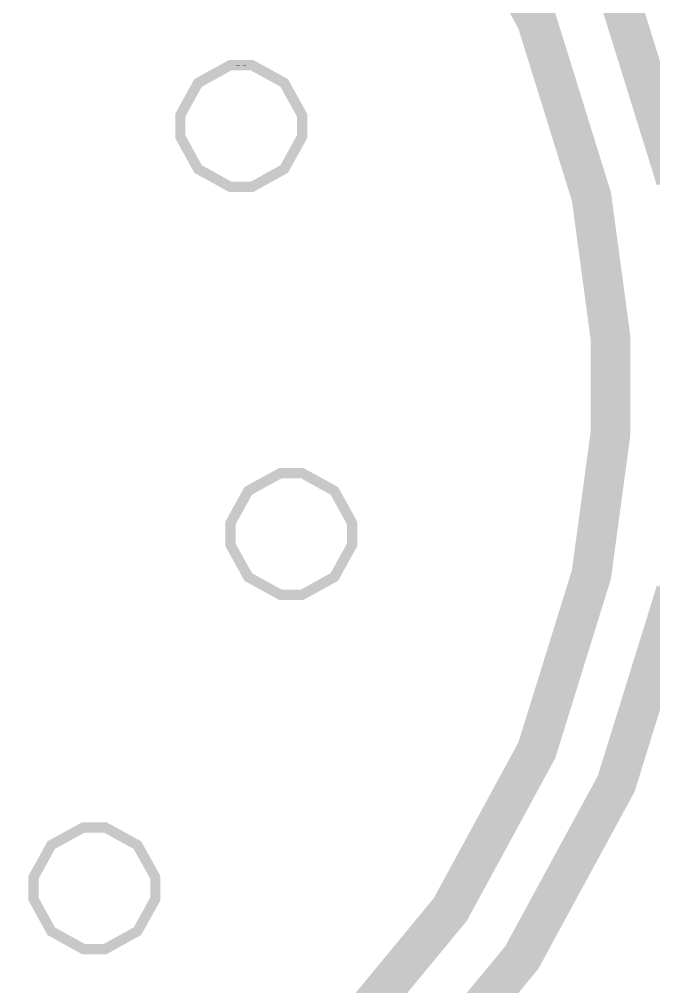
# Model space of a CAD drawing. Extents: x 0.7 to 27.4, y 1.6 to 10.2.
# Drawn here: x 6.709 to 7.039, y 5.313 to 5.816 of the extents above; entities that cross this region are included whole.
import ezdxf

# ---------------------------------------------------------------- set-up
doc = ezdxf.new("R2010")
doc.units = 0
doc.header["$MEASUREMENT"] = 0
doc.layers.add('Layer1', color=50, linetype='Continuous')

msp = doc.modelspace()

# ---------------------------------------------------------------- linework, layer by layer
at = {"color": 0, "const_width": 0.02067}
for points in [[(6.25706, 5.22174), (6.33979, 5.17681), (6.43121, 5.14844), (6.50483, 5.13851), (6.5294, 5.13851), (6.55393, 5.13851), (6.62756, 5.14844), (6.71897, 5.17681), (6.80171, 5.22174), (6.87381, 5.28119), (6.93326, 5.35331), (6.97819, 5.43604), (7.00657, 5.52746), (7.0165, 5.60107), (7.0165, 5.6256), (7.0165, 5.65018), (7.00657, 5.72379), (6.97819, 5.81521), (6.93326, 5.89794)], [(6.25706, 5.22174), (6.33979, 5.17681), (6.43121, 5.14844), (6.50483, 5.13851), (6.5294, 5.13851), (6.55393, 5.13851), (6.62756, 5.14844), (6.71897, 5.17681), (6.80171, 5.22174), (6.87381, 5.28119), (6.93326, 5.35331), (6.97819, 5.43604), (7.00657, 5.52746), (7.0165, 5.60107), (7.0165, 5.6256), (7.0165, 5.65018), (7.00657, 5.72379), (6.97819, 5.81521), (6.93326, 5.89794)], [(6.25706, 5.22174), (6.33979, 5.17681), (6.43121, 5.14844), (6.50483, 5.13851), (6.5294, 5.13851), (6.55393, 5.13851), (6.62756, 5.14844), (6.71897, 5.17681), (6.80171, 5.22174), (6.87381, 5.28119), (6.93326, 5.35331), (6.97819, 5.43604), (7.00657, 5.52746), (7.0165, 5.60107), (7.0165, 5.6256), (7.0165, 5.65018), (7.00657, 5.72379), (6.97819, 5.81521), (6.93326, 5.89794)], [(6.25706, 5.22174), (6.33979, 5.17681), (6.43121, 5.14844), (6.50483, 5.13851), (6.5294, 5.13851), (6.55393, 5.13851), (6.62756, 5.14844), (6.71897, 5.17681), (6.80171, 5.22174), (6.87381, 5.28119), (6.93326, 5.35331), (6.97819, 5.43604), (7.00657, 5.52746), (7.0165, 5.60107), (7.0165, 5.6256), (7.0165, 5.65018), (7.00657, 5.72379), (6.97819, 5.81521), (6.93326, 5.89794)], [(6.25706, 5.22174), (6.33979, 5.17681), (6.43121, 5.14844), (6.50483, 5.13851), (6.5294, 5.13851), (6.55393, 5.13851), (6.62756, 5.14844), (6.71897, 5.17681), (6.80171, 5.22174), (6.87381, 5.28119), (6.93326, 5.35331), (6.97819, 5.43604), (7.00657, 5.52746), (7.0165, 5.60107), (7.0165, 5.6256), (7.0165, 5.65018), (7.00657, 5.72379), (6.97819, 5.81521), (6.93326, 5.89794)], [(6.25706, 5.22174), (6.33979, 5.17681), (6.43121, 5.14844), (6.50483, 5.13851), (6.5294, 5.13851), (6.55393, 5.13851), (6.62756, 5.14844), (6.71897, 5.17681), (6.80171, 5.22174), (6.87381, 5.28119), (6.93326, 5.35325), (6.97819, 5.43599), (7.00657, 5.5274), (7.0165, 5.60101), (7.0165, 5.62554), (7.0165, 5.65012), (7.00657, 5.72374), (6.97819, 5.81515), (6.93326, 5.89789)], [(6.25706, 5.22174), (6.33979, 5.17681), (6.43121, 5.14844), (6.50483, 5.13851), (6.5294, 5.13851), (6.55393, 5.13851), (6.62756, 5.14844), (6.71897, 5.17681), (6.80171, 5.22174), (6.87381, 5.28119), (6.93326, 5.35325), (6.97819, 5.43599), (7.00657, 5.5274), (7.0165, 5.60101), (7.0165, 5.62554), (7.0165, 5.65012), (7.00657, 5.72374), (6.97819, 5.81515), (6.93326, 5.89789)], [(6.25706, 5.22174), (6.33979, 5.17681), (6.43121, 5.14844), (6.50483, 5.13851), (6.5294, 5.13851), (6.55393, 5.13851), (6.62756, 5.14844), (6.71897, 5.17681), (6.80171, 5.22174), (6.87381, 5.28119), (6.93326, 5.35325), (6.97819, 5.43599), (7.00657, 5.5274), (7.0165, 5.60101), (7.0165, 5.62554), (7.0165, 5.65012), (7.00657, 5.72374), (6.97819, 5.81515), (6.93326, 5.89789)], [(6.25706, 5.22174), (6.33979, 5.17681), (6.43121, 5.14844), (6.50483, 5.13851), (6.5294, 5.13851), (6.55393, 5.13851), (6.62756, 5.14844), (6.71897, 5.17681), (6.80171, 5.22174), (6.87381, 5.28119), (6.93326, 5.35325), (6.97819, 5.43599), (7.00657, 5.5274), (7.0165, 5.60101), (7.0165, 5.62554), (7.0165, 5.65012), (7.00657, 5.72374), (6.97819, 5.81515), (6.93326, 5.89789)], [(6.25706, 5.22174), (6.33979, 5.17681), (6.43121, 5.14844), (6.50483, 5.13851), (6.5294, 5.13851), (6.55393, 5.13851), (6.62756, 5.14844), (6.71897, 5.17681), (6.80171, 5.22174), (6.87381, 5.28119), (6.93326, 5.35325), (6.97819, 5.43599), (7.00657, 5.5274), (7.0165, 5.60101), (7.0165, 5.62554), (7.0165, 5.65012), (7.00657, 5.72374), (6.97819, 5.81515), (6.93326, 5.89789)], [(6.25706, 5.22174), (6.33979, 5.17681), (6.43121, 5.14844), (6.50483, 5.13851), (6.5294, 5.13851), (6.55393, 5.13851), (6.62756, 5.14844), (6.71897, 5.17681), (6.80171, 5.22174), (6.87381, 5.28119), (6.93326, 5.35325), (6.97819, 5.43599), (7.00657, 5.5274), (7.0165, 5.60101), (7.0165, 5.62554), (7.0165, 5.65012), (7.00657, 5.72374), (6.97819, 5.81515), (6.93326, 5.89789)], [(6.25706, 5.22168), (6.33979, 5.17676), (6.43121, 5.14839), (6.50483, 5.13846), (6.5294, 5.13846), (6.55393, 5.13846), (6.62756, 5.14839), (6.71897, 5.17676), (6.80171, 5.22168), (6.87381, 5.28114), (6.93326, 5.35325), (6.97819, 5.43599), (7.00657, 5.5274), (7.0165, 5.60101), (7.0165, 5.62554), (7.0165, 5.65012), (7.00657, 5.72374), (6.97819, 5.81515), (6.93326, 5.89789)], [(6.25706, 5.22168), (6.33979, 5.17676), (6.43121, 5.14839), (6.50483, 5.13846), (6.5294, 5.13846), (6.55393, 5.13846), (6.62756, 5.14839), (6.71897, 5.17676), (6.80171, 5.22168), (6.87381, 5.28114), (6.93326, 5.35325), (6.97819, 5.43599), (7.00657, 5.5274), (7.0165, 5.60101), (7.0165, 5.62554), (7.0165, 5.65012), (7.00657, 5.72374), (6.97819, 5.81515), (6.93326, 5.89789)], [(6.25706, 5.22168), (6.33979, 5.17676), (6.43121, 5.14839), (6.50483, 5.13846), (6.5294, 5.13846), (6.55393, 5.13846), (6.62756, 5.14839), (6.71897, 5.17676), (6.80171, 5.22168), (6.87381, 5.28114), (6.93326, 5.35325), (6.97819, 5.43599), (7.00657, 5.5274), (7.0165, 5.60101), (7.0165, 5.62554), (7.0165, 5.65012), (7.00657, 5.72374), (6.97819, 5.81515), (6.93326, 5.89789)], [(6.25706, 5.22168), (6.33979, 5.17676), (6.43121, 5.14839), (6.50483, 5.13846), (6.5294, 5.13846), (6.55393, 5.13846), (6.62756, 5.14839), (6.71897, 5.17676), (6.80171, 5.22168), (6.87381, 5.28114), (6.93326, 5.35325), (6.97819, 5.43599), (7.00657, 5.5274), (7.0165, 5.60101), (7.0165, 5.62554), (7.0165, 5.65012), (7.00657, 5.72374), (6.97819, 5.81515), (6.93326, 5.89789)], [(6.25706, 5.22168), (6.33979, 5.17676), (6.43121, 5.14839), (6.50483, 5.13846), (6.5294, 5.13846), (6.55393, 5.13846), (6.62756, 5.14839), (6.71897, 5.17676), (6.80171, 5.22168), (6.87381, 5.28114), (6.93326, 5.35325), (6.97819, 5.43599), (7.00657, 5.5274), (7.0165, 5.60101), (7.0165, 5.62554), (7.0165, 5.65012), (7.00657, 5.72374), (6.97819, 5.81515), (6.93326, 5.89789)], [(6.25706, 5.22168), (6.33979, 5.17676), (6.43121, 5.14839), (6.50483, 5.13846), (6.5294, 5.13846), (6.55393, 5.13846), (6.62756, 5.14839), (6.71897, 5.17676), (6.80171, 5.22168), (6.87381, 5.28114), (6.93326, 5.35325), (6.97819, 5.43599), (7.00657, 5.5274), (7.0165, 5.60101), (7.0165, 5.62554), (7.0165, 5.65012), (7.00657, 5.72374), (6.97819, 5.81515), (6.93326, 5.89789)], [(6.25706, 5.22168), (6.33979, 5.17676), (6.43121, 5.14839), (6.50483, 5.13846), (6.5294, 5.13846), (6.55393, 5.13846), (6.62756, 5.14839), (6.71897, 5.17676), (6.80171, 5.22168), (6.87381, 5.28114), (6.93326, 5.35325), (6.97819, 5.43599), (7.00657, 5.5274), (7.0165, 5.60101), (7.0165, 5.62554), (7.0165, 5.65012), (7.00657, 5.72374), (6.97819, 5.81515), (6.93326, 5.89789)], [(6.25706, 5.22168), (6.33979, 5.17676), (6.43121, 5.14839), (6.50483, 5.13846), (6.5294, 5.13846), (6.55393, 5.13846), (6.62756, 5.14839), (6.71897, 5.17676), (6.80171, 5.22168), (6.87381, 5.28114), (6.93326, 5.35325), (6.97819, 5.43599), (7.00657, 5.5274), (7.0165, 5.60101), (7.0165, 5.62554), (7.0165, 5.65012), (7.00657, 5.72374), (6.97819, 5.81515), (6.93326, 5.89789)], [(6.25706, 5.22168), (6.33979, 5.17676), (6.43121, 5.14839), (6.50483, 5.13846), (6.5294, 5.13846), (6.55393, 5.13846), (6.62756, 5.14839), (6.71897, 5.17676), (6.80171, 5.22168), (6.87381, 5.28114), (6.93326, 5.35325), (6.97819, 5.43599), (7.00657, 5.5274), (7.0165, 5.60101), (7.0165, 5.62554), (7.0165, 5.65012), (7.00657, 5.72374), (6.97819, 5.81515), (6.93326, 5.89789)], [(6.25706, 5.22168), (6.33979, 5.17676), (6.43121, 5.14839), (6.50483, 5.13846), (6.5294, 5.13846), (6.55393, 5.13846), (6.62756, 5.14839), (6.71897, 5.17676), (6.80171, 5.22168), (6.87381, 5.28114), (6.93326, 5.35319), (6.97819, 5.43593), (7.00657, 5.52735), (7.0165, 5.60097), (7.0165, 5.62549), (7.0165, 5.65007), (7.00657, 5.72368), (6.97819, 5.81511), (6.93326, 5.89785)], [(6.03933, 5.83263), (6.00836, 5.73281), (5.99756, 5.6524), (5.99756, 5.6256), (5.99756, 5.59885), (6.00836, 5.51844), (6.03933, 5.41862), (6.08838, 5.32824), (6.15332, 5.24951), (6.23204, 5.18457), (6.32238, 5.13553), (6.42219, 5.10454), (6.50261, 5.09369), (6.5294, 5.09369), (6.55615, 5.09369), (6.63656, 5.10454), (6.73639, 5.13553), (6.82671, 5.18457), (6.90543, 5.24951), (6.97038, 5.32824), (7.01942, 5.41862), (7.0504, 5.51844)], [(6.03933, 5.83263), (6.00836, 5.73281), (5.99756, 5.6524), (5.99756, 5.6256), (5.99756, 5.59885), (6.00836, 5.51844), (6.03933, 5.41862), (6.08838, 5.32829), (6.15332, 5.24957), (6.23204, 5.18463), (6.32238, 5.13558), (6.42219, 5.1046), (6.50261, 5.09375), (6.5294, 5.09375), (6.55615, 5.09375), (6.63656, 5.1046), (6.73639, 5.13558), (6.82671, 5.18463), (6.90543, 5.24957), (6.97038, 5.32829), (7.01942, 5.41862), (7.0504, 5.51844)], [(6.03933, 5.83263), (6.00836, 5.73281), (5.99756, 5.6524), (5.99756, 5.6256), (5.99756, 5.59885), (6.00836, 5.51844), (6.03933, 5.41862), (6.08838, 5.32829), (6.15332, 5.24957), (6.23204, 5.18463), (6.32238, 5.13558), (6.42219, 5.1046), (6.50261, 5.09375), (6.5294, 5.09375), (6.55615, 5.09375), (6.63656, 5.10454), (6.73639, 5.13553), (6.82671, 5.18457), (6.90543, 5.24951), (6.97038, 5.32824), (7.01942, 5.41862), (7.0504, 5.51844)], [(6.03933, 5.83263), (6.00836, 5.73281), (5.99756, 5.6524), (5.99756, 5.6256), (5.99756, 5.59885), (6.00836, 5.51844), (6.03933, 5.41862), (6.08838, 5.32824), (6.15332, 5.24951), (6.23204, 5.18457), (6.32238, 5.13553), (6.42219, 5.10454), (6.50261, 5.09369), (6.5294, 5.09369), (6.55615, 5.09369), (6.63656, 5.10454), (6.73639, 5.13553), (6.82671, 5.18457), (6.90543, 5.24951), (6.97038, 5.32824), (7.01942, 5.41862), (7.0504, 5.51844)], [(6.03933, 5.83263), (6.00836, 5.73281), (5.99756, 5.6524), (5.99756, 5.6256), (5.99756, 5.59885), (6.00836, 5.51844), (6.03933, 5.41862), (6.08838, 5.32824), (6.15332, 5.24951), (6.23204, 5.18457), (6.32238, 5.13553), (6.42219, 5.10454), (6.50261, 5.09369), (6.5294, 5.09369), (6.55615, 5.09369), (6.63656, 5.10454), (6.73639, 5.13553), (6.82671, 5.18457), (6.90543, 5.24951), (6.97038, 5.32824), (7.01942, 5.41857), (7.0504, 5.51844)], [(6.03933, 5.83263), (6.00836, 5.73281), (5.99756, 5.6524), (5.99756, 5.6256), (5.99756, 5.59885), (6.00836, 5.51844), (6.03933, 5.41857), (6.08838, 5.32824), (6.15332, 5.24951), (6.23204, 5.18457), (6.32238, 5.13553), (6.42219, 5.10454), (6.50261, 5.09369), (6.5294, 5.09369), (6.55615, 5.09369), (6.63656, 5.10454), (6.73639, 5.13553), (6.82671, 5.18457), (6.90543, 5.24951), (6.97038, 5.32824), (7.01942, 5.41857), (7.0504, 5.51844)], [(6.03933, 5.83263), (6.00836, 5.73281), (5.99756, 5.6524), (5.99756, 5.6256), (5.99756, 5.59885), (6.00836, 5.51844), (6.03933, 5.41857), (6.08838, 5.32824), (6.15332, 5.24951), (6.23204, 5.18457), (6.32238, 5.13553), (6.42219, 5.10454), (6.50261, 5.09369), (6.5294, 5.09369), (6.55615, 5.09369), (6.63656, 5.10454), (6.73639, 5.13553), (6.82671, 5.18457), (6.90543, 5.24951), (6.97038, 5.32824), (7.01942, 5.41857), (7.0504, 5.51844)], [(6.03933, 5.83263), (6.00836, 5.73281), (5.99756, 5.6524), (5.99756, 5.6256), (5.99756, 5.59885), (6.00836, 5.51844), (6.03933, 5.41857), (6.08838, 5.32824), (6.15332, 5.24951), (6.23204, 5.18457), (6.32238, 5.13553), (6.42219, 5.10454), (6.50261, 5.09369), (6.5294, 5.09369), (6.55615, 5.09369), (6.63656, 5.10454), (6.73639, 5.13553), (6.82671, 5.18457), (6.90543, 5.24951), (6.97038, 5.32824), (7.01942, 5.41857), (7.0504, 5.51844)], [(6.03933, 5.83263), (6.00836, 5.73281), (5.99756, 5.6524), (5.99756, 5.6256), (5.99756, 5.59885), (6.00836, 5.51844), (6.03933, 5.41857), (6.08838, 5.32824), (6.15332, 5.24951), (6.23204, 5.18457), (6.32238, 5.13553), (6.42219, 5.10454), (6.50261, 5.09369), (6.5294, 5.09369), (6.55615, 5.09369), (6.63656, 5.10454), (6.73639, 5.13553), (6.82671, 5.18457), (6.90543, 5.24951), (6.97038, 5.32824), (7.01942, 5.41857), (7.0504, 5.51839)], [(6.03933, 5.83263), (6.00836, 5.73275), (5.99756, 5.65235), (5.99756, 5.62554), (5.99756, 5.59879), (6.00836, 5.51839), (6.03933, 5.41857), (6.08838, 5.32824), (6.15332, 5.24951), (6.23204, 5.18457), (6.32238, 5.13553), (6.42219, 5.10454), (6.50261, 5.09369), (6.5294, 5.09369), (6.55615, 5.09369), (6.63656, 5.10454), (6.73639, 5.13553), (6.82671, 5.18457), (6.90543, 5.24951), (6.97038, 5.32824), (7.01942, 5.41857), (7.0504, 5.51839)], [(6.03933, 5.83263), (6.00836, 5.73275), (5.99756, 5.65235), (5.99756, 5.62554), (5.99756, 5.59879), (6.00836, 5.51839), (6.03933, 5.41857), (6.08838, 5.32824), (6.15332, 5.24951), (6.23204, 5.18457), (6.32238, 5.13553), (6.42219, 5.10454), (6.50261, 5.09369), (6.5294, 5.09369), (6.55615, 5.09369), (6.63656, 5.10454), (6.73639, 5.13553), (6.82671, 5.18457), (6.90543, 5.24951), (6.97038, 5.32824), (7.01942, 5.41857), (7.0504, 5.51839)], [(6.03933, 5.83263), (6.00836, 5.73275), (5.99756, 5.65235), (5.99756, 5.62554), (5.99756, 5.59879), (6.00836, 5.51839), (6.03933, 5.41857), (6.08838, 5.32824), (6.15332, 5.24951), (6.23204, 5.18457), (6.32238, 5.13553), (6.42219, 5.10454), (6.50261, 5.09369), (6.5294, 5.09369), (6.55615, 5.09369), (6.63656, 5.10454), (6.73639, 5.13553), (6.82671, 5.18457), (6.90543, 5.24951), (6.97038, 5.32824), (7.01942, 5.41857), (7.0504, 5.51839)], [(6.03933, 5.83257), (6.00836, 5.73275), (5.99756, 5.65235), (5.99756, 5.62554), (5.99756, 5.59879), (6.00836, 5.51839), (6.03933, 5.41857), (6.08838, 5.32824), (6.15332, 5.24951), (6.23204, 5.18457), (6.32238, 5.13553), (6.42219, 5.10454), (6.50261, 5.09369), (6.5294, 5.09369), (6.55615, 5.09369), (6.63656, 5.10454), (6.73639, 5.13553), (6.82671, 5.18457), (6.90543, 5.24951), (6.97038, 5.32824), (7.01942, 5.41857), (7.0504, 5.51839)], [(6.03933, 5.83257), (6.00836, 5.73275), (5.99756, 5.65235), (5.99756, 5.62554), (5.99756, 5.59879), (6.00836, 5.51839), (6.03933, 5.41857), (6.08838, 5.32824), (6.15332, 5.24951), (6.23204, 5.18457), (6.32238, 5.13553), (6.42219, 5.10454), (6.50261, 5.09369), (6.5294, 5.09369), (6.55615, 5.09369), (6.63656, 5.10454), (6.73639, 5.13553), (6.82671, 5.18457), (6.90543, 5.24951), (6.97038, 5.32824), (7.01942, 5.41857), (7.0504, 5.51839)], [(6.03933, 5.83257), (6.00836, 5.73275), (5.99756, 5.65235), (5.99756, 5.62554), (5.99756, 5.59879), (6.00836, 5.51839), (6.03933, 5.41857), (6.08838, 5.32824), (6.15332, 5.24951), (6.23204, 5.18457), (6.32238, 5.13553), (6.42219, 5.10454), (6.50261, 5.09369), (6.5294, 5.09369), (6.55615, 5.09369), (6.63656, 5.10454), (6.73639, 5.13553), (6.82671, 5.18457), (6.90543, 5.24951), (6.97038, 5.32824), (7.01942, 5.41857), (7.0504, 5.51839)], [(6.03933, 5.83257), (6.00836, 5.73275), (5.99756, 5.65235), (5.99756, 5.62554), (5.99756, 5.59879), (6.00836, 5.51839), (6.03933, 5.41857), (6.08838, 5.32824), (6.15332, 5.24951), (6.23204, 5.18457), (6.32238, 5.13553), (6.42219, 5.10454), (6.50261, 5.09369), (6.5294, 5.09369), (6.55615, 5.09369), (6.63656, 5.10454), (6.73639, 5.13553), (6.82671, 5.18457), (6.90543, 5.24951), (6.97038, 5.32824), (7.01942, 5.41857), (7.0504, 5.51839)], [(6.03933, 5.83257), (6.00836, 5.73275), (5.99756, 5.65235), (5.99756, 5.62554), (5.99756, 5.59879), (6.00836, 5.51839), (6.03933, 5.41857), (6.08838, 5.32824), (6.15332, 5.24951), (6.23204, 5.18457), (6.32238, 5.13553), (6.42219, 5.10454), (6.50261, 5.09369), (6.5294, 5.09369), (6.55615, 5.09369), (6.63656, 5.10454), (6.73639, 5.13553), (6.82671, 5.18457), (6.90543, 5.24951), (6.97038, 5.32824), (7.01942, 5.41857), (7.0504, 5.51839)], [(6.03933, 5.83257), (6.00836, 5.73275), (5.99756, 5.65235), (5.99756, 5.62554), (5.99756, 5.59879), (6.00836, 5.51839), (6.03933, 5.41857), (6.08838, 5.32824), (6.15332, 5.24951), (6.23204, 5.18457), (6.32238, 5.13553), (6.42219, 5.10454), (6.50261, 5.09369), (6.5294, 5.09369), (6.55615, 5.09369), (6.63656, 5.10454), (6.73639, 5.13553), (6.82671, 5.18457), (6.90543, 5.24951), (6.97038, 5.32824), (7.01942, 5.41857), (7.0504, 5.51839)], [(6.03933, 5.83257), (6.00836, 5.73275), (5.99756, 5.65235), (5.99756, 5.62554), (5.99756, 5.59879), (6.00836, 5.51839), (6.03933, 5.41857), (6.08838, 5.32824), (6.15332, 5.24951), (6.23204, 5.18457), (6.32238, 5.13553), (6.42219, 5.10454), (6.50261, 5.09369), (6.5294, 5.09369), (6.55615, 5.09369), (6.63656, 5.10454), (6.73639, 5.13553), (6.82671, 5.18457), (6.90543, 5.24951), (6.97038, 5.32824), (7.01942, 5.41857), (7.0504, 5.51839)], [(6.03933, 5.83257), (6.00836, 5.73275), (5.99756, 5.65235), (5.99756, 5.62554), (5.99756, 5.59879), (6.00836, 5.51839), (6.03933, 5.41857), (6.08838, 5.32818), (6.15332, 5.24946), (6.23204, 5.18451), (6.32238, 5.13547), (6.42219, 5.10449), (6.50261, 5.09364), (6.5294, 5.09364), (6.55615, 5.09364), (6.63656, 5.10449), (6.73639, 5.13547), (6.82671, 5.18451), (6.90543, 5.24946), (6.97038, 5.32818), (7.01942, 5.41857), (7.0504, 5.51839)], [(6.03933, 5.83257), (6.00836, 5.73275), (5.99756, 5.65235), (5.99756, 5.62554), (5.99756, 5.59879), (6.00836, 5.51839), (6.03933, 5.41851), (6.08838, 5.32818), (6.15332, 5.24946), (6.23204, 5.18451), (6.32238, 5.13547), (6.42219, 5.10449), (6.50261, 5.09364), (6.5294, 5.09364), (6.55615, 5.09364), (6.63656, 5.10449), (6.73639, 5.13547), (6.82671, 5.18451), (6.90543, 5.24946), (6.97038, 5.32818), (7.01942, 5.41851), (7.0504, 5.51839)], [(7.0504, 5.73281), (7.01942, 5.83263)], [(7.0504, 5.73281), (7.01942, 5.83263)], [(7.0504, 5.73281), (7.01942, 5.83263)], [(7.0504, 5.73281), (7.01942, 5.83263)], [(7.0504, 5.73281), (7.01942, 5.83263)], [(7.0504, 5.73281), (7.01942, 5.83263)], [(7.0504, 5.73281), (7.01942, 5.83263)], [(7.0504, 5.73281), (7.01942, 5.83263)], [(7.0504, 5.73275), (7.01942, 5.83263)], [(7.0504, 5.73275), (7.01942, 5.83263)], [(7.0504, 5.73275), (7.01942, 5.83263)], [(7.0504, 5.73275), (7.01942, 5.83263)], [(7.0504, 5.73275), (7.01942, 5.83257)], [(7.0504, 5.73275), (7.01942, 5.83257)], [(7.0504, 5.73275), (7.01942, 5.83257)], [(7.0504, 5.73275), (7.01942, 5.83257)], [(7.0504, 5.73275), (7.01942, 5.83257)], [(7.0504, 5.73275), (7.01942, 5.83257)], [(7.0504, 5.73275), (7.01942, 5.83257)], [(7.0504, 5.73275), (7.01942, 5.83257)], [(7.0504, 5.73275), (7.01942, 5.83257)], [(7.0165, 5.6256), (7.0165, 5.62549)]]:
    msp.add_lwpolyline(points, dxfattribs=at)
at = {"layer": 'Layer1', "color": 2, "const_width": 0.00531}
for points in [[(6.8246, 5.79215), (6.81896, 5.79215), (6.80219, 5.78293), (6.79297, 5.76617), (6.79297, 5.76053), (6.79297, 5.75493), (6.80219, 5.73817), (6.81896, 5.72885), (6.8246, 5.72885), (6.83018, 5.72885), (6.84694, 5.73817), (6.85622, 5.75493), (6.85622, 5.76053), (6.85622, 5.76617), (6.84694, 5.78293), (6.83018, 5.79215), (6.8246, 5.79215)], [(6.8246, 5.79215), (6.81896, 5.79215), (6.80219, 5.78293), (6.79297, 5.76611), (6.79297, 5.76047), (6.79297, 5.75489), (6.80219, 5.73812), (6.81896, 5.72885), (6.8246, 5.72885), (6.83018, 5.72885), (6.84694, 5.73812), (6.85622, 5.75489), (6.85622, 5.76047), (6.85622, 5.76611), (6.84694, 5.78293), (6.83018, 5.79215), (6.8246, 5.79215)], [(6.8246, 5.79215), (6.81896, 5.79215), (6.80219, 5.78293), (6.79297, 5.76611), (6.79297, 5.76047), (6.79297, 5.75489), (6.80219, 5.73812), (6.81896, 5.72885), (6.8246, 5.72885), (6.83018, 5.72885), (6.84694, 5.73812), (6.85622, 5.75489), (6.85622, 5.76047), (6.85622, 5.76611), (6.84694, 5.78293), (6.83018, 5.79215), (6.8246, 5.79215)], [(6.8246, 5.79215), (6.81896, 5.79215), (6.80219, 5.78293), (6.79297, 5.76611), (6.79297, 5.76047), (6.79297, 5.75489), (6.80219, 5.73812), (6.81896, 5.72885), (6.8246, 5.72885), (6.83018, 5.72885), (6.84694, 5.73812), (6.85622, 5.75489), (6.85622, 5.76047), (6.85622, 5.76611), (6.84694, 5.78293), (6.83018, 5.79215), (6.8246, 5.79215)], [(6.8246, 5.79215), (6.81896, 5.79215), (6.80219, 5.78293), (6.79297, 5.76611), (6.79297, 5.76047), (6.79297, 5.75489), (6.80219, 5.73812), (6.81896, 5.72885), (6.8246, 5.72885), (6.83018, 5.72885), (6.84694, 5.73812), (6.85622, 5.75489), (6.85622, 5.76047), (6.85622, 5.76611), (6.84694, 5.78293), (6.83018, 5.79215), (6.8246, 5.79215)], [(6.8246, 5.79215), (6.81896, 5.79215), (6.80219, 5.78293), (6.79297, 5.76611), (6.79297, 5.76047), (6.79297, 5.75489), (6.80219, 5.73812), (6.81896, 5.72885), (6.8246, 5.72885), (6.83018, 5.72885), (6.84694, 5.73812), (6.85622, 5.75489), (6.85622, 5.76047), (6.85622, 5.76611), (6.84694, 5.78293), (6.83018, 5.79215), (6.8246, 5.79215)], [(6.8246, 5.79215), (6.81896, 5.79215), (6.80219, 5.78293), (6.79297, 5.76611), (6.79297, 5.76047), (6.79297, 5.75489), (6.80219, 5.73812), (6.81896, 5.72885), (6.8246, 5.72885), (6.83018, 5.72885), (6.84694, 5.73812), (6.85622, 5.75489), (6.85622, 5.76047), (6.85622, 5.76611), (6.84694, 5.78293), (6.83018, 5.79215), (6.8246, 5.79215)], [(6.8246, 5.79215), (6.81896, 5.79215), (6.80219, 5.78288), (6.79297, 5.76611), (6.79297, 5.76047), (6.79297, 5.75489), (6.80219, 5.73812), (6.81896, 5.72885), (6.8246, 5.72885), (6.83018, 5.72885), (6.84694, 5.73812), (6.85622, 5.75489), (6.85622, 5.76047), (6.85622, 5.76611), (6.84694, 5.78288), (6.83018, 5.79215), (6.8246, 5.79215)], [(6.8246, 5.79215), (6.81896, 5.79215), (6.80219, 5.78288), (6.79297, 5.76611), (6.79297, 5.76047), (6.79297, 5.75489), (6.80219, 5.73812), (6.81896, 5.72885), (6.8246, 5.72885), (6.83018, 5.72885), (6.84694, 5.73812), (6.85622, 5.75489), (6.85622, 5.76047), (6.85622, 5.76611), (6.84694, 5.78288), (6.83018, 5.79215), (6.8246, 5.79215)], [(6.8246, 5.79215), (6.81896, 5.79215), (6.80219, 5.78288), (6.79297, 5.76611), (6.79297, 5.76047), (6.79297, 5.75489), (6.80219, 5.73812), (6.81896, 5.72885), (6.8246, 5.72885), (6.83018, 5.72885), (6.84694, 5.73812), (6.85622, 5.75489), (6.85622, 5.76047), (6.85622, 5.76611), (6.84694, 5.78288), (6.83018, 5.79215), (6.8246, 5.79215)], [(6.8246, 5.79215), (6.81896, 5.79215), (6.80219, 5.78288), (6.79297, 5.76611), (6.79297, 5.76047), (6.79297, 5.75489), (6.80219, 5.73812), (6.81896, 5.72885), (6.8246, 5.72885), (6.83018, 5.72885), (6.84694, 5.73812), (6.85622, 5.75489), (6.85622, 5.76047), (6.85622, 5.76611), (6.84694, 5.78288), (6.83018, 5.79215), (6.8246, 5.79215)], [(6.8246, 5.79215), (6.81896, 5.79215), (6.80219, 5.78288), (6.79297, 5.76611), (6.79297, 5.76047), (6.79297, 5.75489), (6.80219, 5.73812), (6.81896, 5.72885), (6.8246, 5.72885), (6.83018, 5.72885), (6.84694, 5.73812), (6.85622, 5.75489), (6.85622, 5.76047), (6.85622, 5.76611), (6.84694, 5.78288), (6.83018, 5.79215), (6.8246, 5.79215)], [(6.8246, 5.79215), (6.81896, 5.79215), (6.80219, 5.78288), (6.79297, 5.76611), (6.79297, 5.76047), (6.79297, 5.75489), (6.80219, 5.73812), (6.81896, 5.72885), (6.8246, 5.72885), (6.83018, 5.72885), (6.84694, 5.73812), (6.85622, 5.75489), (6.85622, 5.76047), (6.85622, 5.76611), (6.84694, 5.78288), (6.83018, 5.79215), (6.8246, 5.79215)], [(6.8246, 5.79215), (6.81896, 5.79215), (6.80219, 5.78288), (6.79297, 5.76611), (6.79297, 5.76047), (6.79297, 5.75489), (6.80219, 5.73812), (6.81896, 5.72885), (6.8246, 5.72885), (6.83018, 5.72885), (6.84694, 5.73812), (6.85622, 5.75489), (6.85622, 5.76047), (6.85622, 5.76611), (6.84694, 5.78288), (6.83018, 5.79215), (6.8246, 5.79215)], [(6.8246, 5.79215), (6.81896, 5.79215), (6.80219, 5.78288), (6.79297, 5.76611), (6.79297, 5.76047), (6.79297, 5.75489), (6.80219, 5.73812), (6.81896, 5.72885), (6.8246, 5.72885), (6.83018, 5.72885), (6.84694, 5.73812), (6.85622, 5.75489), (6.85622, 5.76047), (6.85622, 5.76611), (6.84694, 5.78288), (6.83018, 5.79215), (6.8246, 5.79215)], [(6.8246, 5.79215), (6.81896, 5.79215), (6.80219, 5.78288), (6.79297, 5.76611), (6.79297, 5.76047), (6.79297, 5.75489), (6.80219, 5.73812), (6.81896, 5.72885), (6.8246, 5.72885), (6.83018, 5.72885), (6.84694, 5.73812), (6.85622, 5.75489), (6.85622, 5.76047), (6.85622, 5.76611), (6.84694, 5.78288), (6.83018, 5.79215), (6.8246, 5.79215)], [(6.8246, 5.79215), (6.81896, 5.79215), (6.80219, 5.78288), (6.79297, 5.76611), (6.79297, 5.76047), (6.79297, 5.75489), (6.80219, 5.73812), (6.81896, 5.72885), (6.8246, 5.72885), (6.83018, 5.72885), (6.84694, 5.73812), (6.85622, 5.75489), (6.85622, 5.76047), (6.85622, 5.76611), (6.84694, 5.78288), (6.83018, 5.79215), (6.8246, 5.79215)], [(6.8246, 5.79215), (6.81896, 5.79215), (6.80219, 5.78288), (6.79297, 5.76611), (6.79297, 5.76047), (6.79297, 5.75489), (6.80219, 5.73812), (6.81896, 5.72885), (6.8246, 5.72885), (6.83018, 5.72885), (6.84694, 5.73812), (6.85622, 5.75489), (6.85622, 5.76047), (6.85622, 5.76611), (6.84694, 5.78288), (6.83018, 5.79215), (6.8246, 5.79215)], [(6.8246, 5.79215), (6.81896, 5.79215), (6.80219, 5.78288), (6.79297, 5.76611), (6.79297, 5.76047), (6.79297, 5.75489), (6.80219, 5.73812), (6.81896, 5.72885), (6.8246, 5.72885), (6.83018, 5.72885), (6.84694, 5.73812), (6.85622, 5.75489), (6.85622, 5.76047), (6.85622, 5.76611), (6.84694, 5.78288), (6.83018, 5.79215), (6.8246, 5.79215)], [(6.8246, 5.7921), (6.81896, 5.7921), (6.80219, 5.78288), (6.79297, 5.76611), (6.79297, 5.76047), (6.79297, 5.75489), (6.80219, 5.73812), (6.81896, 5.72885), (6.8246, 5.72885), (6.83018, 5.72885), (6.84694, 5.73812), (6.85622, 5.75489), (6.85622, 5.76047), (6.85622, 5.76611), (6.84694, 5.78288), (6.83018, 5.7921), (6.8246, 5.7921)], [(6.8246, 5.7921), (6.81896, 5.7921), (6.80219, 5.78288), (6.79297, 5.76611), (6.79297, 5.76047), (6.79297, 5.75489), (6.80219, 5.73812), (6.81896, 5.72885), (6.8246, 5.72885), (6.83018, 5.72885), (6.84694, 5.73812), (6.85622, 5.75489), (6.85622, 5.76047), (6.85622, 5.76611), (6.84694, 5.78288), (6.83018, 5.7921), (6.8246, 5.7921)], [(6.8246, 5.79215), (6.8246, 5.7921), (6.8246, 5.79215)], [(6.85064, 5.58008), (6.845, 5.58008), (6.82824, 5.57086), (6.81901, 5.5541), (6.81901, 5.54844), (6.81901, 5.54286), (6.82824, 5.5261), (6.845, 5.51682), (6.85064, 5.51682), (6.85622, 5.51682), (6.87299, 5.5261), (6.88226, 5.54286), (6.88226, 5.54844), (6.88226, 5.5541), (6.87299, 5.57086), (6.85622, 5.58008), (6.85064, 5.58008)], [(6.85064, 5.58008), (6.845, 5.58008), (6.82824, 5.57086), (6.81901, 5.5541), (6.81901, 5.54844), (6.81901, 5.54286), (6.82824, 5.52604), (6.845, 5.51676), (6.85064, 5.51676), (6.85622, 5.51676), (6.87299, 5.52604), (6.88226, 5.54286), (6.88226, 5.54844), (6.88226, 5.5541), (6.87299, 5.57086), (6.85622, 5.58008), (6.85064, 5.58008)], [(6.85064, 5.58008), (6.845, 5.58008), (6.82824, 5.57086), (6.81901, 5.5541), (6.81901, 5.54844), (6.81901, 5.54286), (6.82824, 5.52604), (6.845, 5.51676), (6.85064, 5.51676), (6.85622, 5.51676), (6.87299, 5.52604), (6.88226, 5.54286), (6.88226, 5.54844), (6.88226, 5.5541), (6.87299, 5.57086), (6.85622, 5.58008), (6.85064, 5.58008)], [(6.85064, 5.58008), (6.845, 5.58008), (6.82824, 5.57086), (6.81901, 5.5541), (6.81901, 5.54844), (6.81901, 5.54286), (6.82824, 5.52604), (6.845, 5.51676), (6.85064, 5.51676), (6.85622, 5.51676), (6.87299, 5.52604), (6.88226, 5.54286), (6.88226, 5.54844), (6.88226, 5.5541), (6.87299, 5.57086), (6.85622, 5.58008), (6.85064, 5.58008)], [(6.85064, 5.58008), (6.845, 5.58008), (6.82824, 5.57086), (6.81901, 5.5541), (6.81901, 5.54844), (6.81901, 5.54286), (6.82824, 5.52604), (6.845, 5.51676), (6.85064, 5.51676), (6.85622, 5.51676), (6.87299, 5.52604), (6.88226, 5.54286), (6.88226, 5.54844), (6.88226, 5.5541), (6.87299, 5.57086), (6.85622, 5.58008), (6.85064, 5.58008)], [(6.85064, 5.58008), (6.845, 5.58008), (6.82824, 5.57086), (6.81901, 5.5541), (6.81901, 5.54844), (6.81901, 5.54286), (6.82824, 5.52604), (6.845, 5.51676), (6.85064, 5.51676), (6.85622, 5.51676), (6.87299, 5.52604), (6.88226, 5.54286), (6.88226, 5.54844), (6.88226, 5.5541), (6.87299, 5.57086), (6.85622, 5.58008), (6.85064, 5.58008)], [(6.85064, 5.58008), (6.845, 5.58008), (6.82824, 5.57086), (6.81901, 5.5541), (6.81901, 5.54844), (6.81901, 5.54286), (6.82824, 5.52604), (6.845, 5.51676), (6.85064, 5.51676), (6.85622, 5.51676), (6.87299, 5.52604), (6.88226, 5.54286), (6.88226, 5.54844), (6.88226, 5.5541), (6.87299, 5.57086), (6.85622, 5.58008), (6.85064, 5.58008)], [(6.85064, 5.58008), (6.845, 5.58008), (6.82824, 5.57086), (6.81901, 5.5541), (6.81901, 5.54844), (6.81901, 5.54286), (6.82824, 5.52604), (6.845, 5.51676), (6.85064, 5.51676), (6.85622, 5.51676), (6.87299, 5.52604), (6.88226, 5.54286), (6.88226, 5.54844), (6.88226, 5.5541), (6.87299, 5.57086), (6.85622, 5.58008), (6.85064, 5.58008)], [(6.85064, 5.58008), (6.845, 5.58008), (6.82824, 5.57086), (6.81901, 5.5541), (6.81901, 5.54844), (6.81901, 5.54286), (6.82824, 5.52604), (6.845, 5.51676), (6.85064, 5.51676), (6.85622, 5.51676), (6.87299, 5.52604), (6.88226, 5.54286), (6.88226, 5.54844), (6.88226, 5.5541), (6.87299, 5.57086), (6.85622, 5.58008), (6.85064, 5.58008)], [(6.85064, 5.58008), (6.845, 5.58008), (6.82824, 5.57086), (6.81901, 5.55404), (6.81901, 5.54839), (6.81901, 5.54281), (6.82824, 5.52604), (6.845, 5.51676), (6.85064, 5.51676), (6.85622, 5.51676), (6.87299, 5.52604), (6.88226, 5.54281), (6.88226, 5.54839), (6.88226, 5.55404), (6.87299, 5.57086), (6.85622, 5.58008), (6.85064, 5.58008)], [(6.85064, 5.58008), (6.845, 5.58008), (6.82824, 5.57086), (6.81901, 5.55404), (6.81901, 5.54839), (6.81901, 5.54281), (6.82824, 5.52604), (6.845, 5.51676), (6.85064, 5.51676), (6.85622, 5.51676), (6.87299, 5.52604), (6.88226, 5.54281), (6.88226, 5.54839), (6.88226, 5.55404), (6.87299, 5.57086), (6.85622, 5.58008), (6.85064, 5.58008)], [(6.85064, 5.58008), (6.845, 5.58008), (6.82824, 5.57086), (6.81901, 5.55404), (6.81901, 5.54839), (6.81901, 5.54281), (6.82824, 5.52604), (6.845, 5.51676), (6.85064, 5.51676), (6.85622, 5.51676), (6.87299, 5.52604), (6.88226, 5.54281), (6.88226, 5.54839), (6.88226, 5.55404), (6.87299, 5.57086), (6.85622, 5.58008), (6.85064, 5.58008)], [(6.85064, 5.58008), (6.845, 5.58008), (6.82824, 5.57086), (6.81901, 5.55404), (6.81901, 5.54839), (6.81901, 5.54281), (6.82824, 5.52604), (6.845, 5.51676), (6.85064, 5.51676), (6.85622, 5.51676), (6.87299, 5.52604), (6.88226, 5.54281), (6.88226, 5.54839), (6.88226, 5.55404), (6.87299, 5.57086), (6.85622, 5.58008), (6.85064, 5.58008)], [(6.85064, 5.58008), (6.845, 5.58008), (6.82824, 5.57086), (6.81901, 5.55404), (6.81901, 5.54839), (6.81901, 5.54281), (6.82824, 5.52604), (6.845, 5.51676), (6.85064, 5.51676), (6.85622, 5.51676), (6.87299, 5.52604), (6.88226, 5.54281), (6.88226, 5.54839), (6.88226, 5.55404), (6.87299, 5.57086), (6.85622, 5.58008), (6.85064, 5.58008)], [(6.85064, 5.58008), (6.845, 5.58008), (6.82824, 5.57086), (6.81901, 5.55404), (6.81901, 5.54839), (6.81901, 5.54281), (6.82824, 5.52604), (6.845, 5.51676), (6.85064, 5.51676), (6.85622, 5.51676), (6.87299, 5.52604), (6.88226, 5.54281), (6.88226, 5.54839), (6.88226, 5.55404), (6.87299, 5.57086), (6.85622, 5.58008), (6.85064, 5.58008)], [(6.85064, 5.58008), (6.845, 5.58008), (6.82824, 5.57086), (6.81901, 5.55404), (6.81901, 5.54839), (6.81901, 5.54281), (6.82824, 5.52604), (6.845, 5.51676), (6.85064, 5.51676), (6.85622, 5.51676), (6.87299, 5.52604), (6.88226, 5.54281), (6.88226, 5.54839), (6.88226, 5.55404), (6.87299, 5.57086), (6.85622, 5.58008), (6.85064, 5.58008)], [(6.85064, 5.58008), (6.845, 5.58008), (6.82824, 5.57086), (6.81901, 5.55404), (6.81901, 5.54839), (6.81901, 5.54281), (6.82824, 5.52604), (6.845, 5.51676), (6.85064, 5.51676), (6.85622, 5.51676), (6.87299, 5.52604), (6.88226, 5.54281), (6.88226, 5.54839), (6.88226, 5.55404), (6.87299, 5.57086), (6.85622, 5.58008), (6.85064, 5.58008)], [(6.85064, 5.58008), (6.845, 5.58008), (6.82824, 5.57081), (6.81901, 5.55404), (6.81901, 5.54839), (6.81901, 5.54281), (6.82824, 5.52604), (6.845, 5.51676), (6.85064, 5.51676), (6.85622, 5.51676), (6.87299, 5.52604), (6.88226, 5.54281), (6.88226, 5.54839), (6.88226, 5.55404), (6.87299, 5.57081), (6.85622, 5.58008), (6.85064, 5.58008)], [(6.85064, 5.58008), (6.845, 5.58008), (6.82824, 5.57081), (6.81901, 5.55404), (6.81901, 5.54839), (6.81901, 5.54281), (6.82824, 5.52604), (6.845, 5.51676), (6.85064, 5.51676), (6.85622, 5.51676), (6.87299, 5.52604), (6.88226, 5.54281), (6.88226, 5.54839), (6.88226, 5.55404), (6.87299, 5.57081), (6.85622, 5.58008), (6.85064, 5.58008)], [(6.85064, 5.58008), (6.845, 5.58008), (6.82824, 5.57081), (6.81901, 5.55404), (6.81901, 5.54839), (6.81901, 5.54281), (6.82824, 5.52604), (6.845, 5.51676), (6.85064, 5.51676), (6.85622, 5.51676), (6.87299, 5.52604), (6.88226, 5.54281), (6.88226, 5.54839), (6.88226, 5.55404), (6.87299, 5.57081), (6.85622, 5.58008), (6.85064, 5.58008)], [(6.85064, 5.58008), (6.845, 5.58008), (6.82824, 5.57081), (6.81901, 5.55404), (6.81901, 5.54839), (6.81901, 5.54281), (6.82824, 5.52604), (6.845, 5.51676), (6.85064, 5.51676), (6.85622, 5.51676), (6.87299, 5.52604), (6.88226, 5.54281), (6.88226, 5.54839), (6.88226, 5.55404), (6.87299, 5.57081), (6.85622, 5.58008), (6.85064, 5.58008)], [(6.74832, 5.39594), (6.74268, 5.39594), (6.72592, 5.38672), (6.71669, 5.3699), (6.71669, 5.36426), (6.71669, 5.35867), (6.72592, 5.3419), (6.74268, 5.33263), (6.74832, 5.33263), (6.7539, 5.33263), (6.77067, 5.3419), (6.78, 5.35867), (6.78, 5.36426), (6.78, 5.3699), (6.77067, 5.38672), (6.7539, 5.39594), (6.74832, 5.39594)], [(6.74832, 5.39589), (6.74268, 5.39589), (6.72592, 5.38667), (6.71669, 5.3699), (6.71669, 5.36426), (6.71669, 5.35867), (6.72592, 5.3419), (6.74268, 5.33263), (6.74832, 5.33263), (6.7539, 5.33263), (6.77067, 5.3419), (6.78, 5.35867), (6.78, 5.36426), (6.78, 5.3699), (6.77067, 5.38667), (6.7539, 5.39589), (6.74832, 5.39589)], [(6.74832, 5.39589), (6.74268, 5.39589), (6.72592, 5.38667), (6.71669, 5.3699), (6.71669, 5.36426), (6.71669, 5.35867), (6.72592, 5.3419), (6.74268, 5.33263), (6.74832, 5.33263), (6.7539, 5.33263), (6.77067, 5.3419), (6.78, 5.35867), (6.78, 5.36426), (6.78, 5.3699), (6.77067, 5.38667), (6.7539, 5.39589), (6.74832, 5.39589)], [(6.74832, 5.39589), (6.74268, 5.39589), (6.72592, 5.38667), (6.71669, 5.3699), (6.71669, 5.36426), (6.71669, 5.35867), (6.72592, 5.3419), (6.74268, 5.33263), (6.74832, 5.33263), (6.7539, 5.33263), (6.77067, 5.3419), (6.78, 5.35867), (6.78, 5.36426), (6.78, 5.3699), (6.77067, 5.38667), (6.7539, 5.39589), (6.74832, 5.39589)], [(6.74832, 5.39589), (6.74268, 5.39589), (6.72592, 5.38667), (6.71669, 5.3699), (6.71669, 5.36426), (6.71669, 5.35867), (6.72592, 5.3419), (6.74268, 5.33263), (6.74832, 5.33263), (6.7539, 5.33263), (6.77067, 5.3419), (6.78, 5.35867), (6.78, 5.36426), (6.78, 5.3699), (6.77067, 5.38667), (6.7539, 5.39589), (6.74832, 5.39589)], [(6.74832, 5.39589), (6.74268, 5.39589), (6.72592, 5.38667), (6.71669, 5.3699), (6.71669, 5.36426), (6.71669, 5.35867), (6.72592, 5.3419), (6.74268, 5.33263), (6.74832, 5.33263), (6.7539, 5.33263), (6.77067, 5.3419), (6.78, 5.35867), (6.78, 5.36426), (6.78, 5.3699), (6.77067, 5.38667), (6.7539, 5.39589), (6.74832, 5.39589)], [(6.74832, 5.39589), (6.74268, 5.39589), (6.72592, 5.38667), (6.71669, 5.3699), (6.71669, 5.36426), (6.71669, 5.35867), (6.72592, 5.3419), (6.74268, 5.33263), (6.74832, 5.33263), (6.7539, 5.33263), (6.77067, 5.3419), (6.78, 5.35867), (6.78, 5.36426), (6.78, 5.3699), (6.77067, 5.38667), (6.7539, 5.39589), (6.74832, 5.39589)], [(6.74832, 5.39589), (6.74268, 5.39589), (6.72592, 5.38667), (6.71669, 5.3699), (6.71669, 5.36426), (6.71669, 5.35867), (6.72592, 5.3419), (6.74268, 5.33263), (6.74832, 5.33263), (6.7539, 5.33263), (6.77067, 5.3419), (6.78, 5.35867), (6.78, 5.36426), (6.78, 5.3699), (6.77067, 5.38667), (6.7539, 5.39589), (6.74832, 5.39589)], [(6.74832, 5.39589), (6.74268, 5.39589), (6.72592, 5.38667), (6.71669, 5.3699), (6.71669, 5.36426), (6.71669, 5.35867), (6.72592, 5.3419), (6.74268, 5.33263), (6.74832, 5.33263), (6.7539, 5.33263), (6.77067, 5.3419), (6.78, 5.35867), (6.78, 5.36426), (6.78, 5.3699), (6.77067, 5.38667), (6.7539, 5.39589), (6.74832, 5.39589)], [(6.74832, 5.39589), (6.74268, 5.39589), (6.72592, 5.38667), (6.71669, 5.3699), (6.71669, 5.36426), (6.71669, 5.35867), (6.72592, 5.3419), (6.74268, 5.33263), (6.74832, 5.33263), (6.7539, 5.33263), (6.77067, 5.3419), (6.78, 5.35867), (6.78, 5.36426), (6.78, 5.3699), (6.77067, 5.38667), (6.7539, 5.39589), (6.74832, 5.39589)], [(6.74832, 5.39589), (6.74268, 5.39589), (6.72592, 5.38667), (6.71669, 5.3699), (6.71669, 5.36426), (6.71669, 5.35867), (6.72592, 5.3419), (6.74268, 5.33263), (6.74832, 5.33263), (6.7539, 5.33263), (6.77067, 5.3419), (6.78, 5.35867), (6.78, 5.36426), (6.78, 5.3699), (6.77067, 5.38667), (6.7539, 5.39589), (6.74832, 5.39589)], [(6.74832, 5.39589), (6.74268, 5.39589), (6.72592, 5.38667), (6.71669, 5.3699), (6.71669, 5.36426), (6.71669, 5.35867), (6.72592, 5.3419), (6.74268, 5.33263), (6.74832, 5.33263), (6.7539, 5.33263), (6.77067, 5.3419), (6.78, 5.35867), (6.78, 5.36426), (6.78, 5.3699), (6.77067, 5.38667), (6.7539, 5.39589), (6.74832, 5.39589)], [(6.74832, 5.39589), (6.74268, 5.39589), (6.72592, 5.38667), (6.71669, 5.3699), (6.71669, 5.36426), (6.71669, 5.35867), (6.72592, 5.3419), (6.74268, 5.33263), (6.74832, 5.33263), (6.7539, 5.33263), (6.77067, 5.3419), (6.78, 5.35867), (6.78, 5.36426), (6.78, 5.3699), (6.77067, 5.38667), (6.7539, 5.39589), (6.74832, 5.39589)], [(6.74832, 5.39589), (6.74268, 5.39589), (6.72592, 5.38667), (6.71669, 5.3699), (6.71669, 5.36426), (6.71669, 5.35867), (6.72592, 5.3419), (6.74268, 5.33263), (6.74832, 5.33263), (6.7539, 5.33263), (6.77067, 5.3419), (6.78, 5.35867), (6.78, 5.36426), (6.78, 5.3699), (6.77067, 5.38667), (6.7539, 5.39589), (6.74832, 5.39589)], [(6.74832, 5.39589), (6.74268, 5.39589), (6.72592, 5.38667), (6.71669, 5.3699), (6.71669, 5.36426), (6.71669, 5.35867), (6.72592, 5.3419), (6.74268, 5.33263), (6.74832, 5.33263), (6.7539, 5.33263), (6.77067, 5.3419), (6.78, 5.35867), (6.78, 5.36426), (6.78, 5.3699), (6.77067, 5.38667), (6.7539, 5.39589), (6.74832, 5.39589)], [(6.74832, 5.39589), (6.74268, 5.39589), (6.72592, 5.38667), (6.71669, 5.3699), (6.71669, 5.36426), (6.71669, 5.35867), (6.72592, 5.3419), (6.74268, 5.33263), (6.74832, 5.33263), (6.7539, 5.33263), (6.77067, 5.3419), (6.78, 5.35867), (6.78, 5.36426), (6.78, 5.3699), (6.77067, 5.38667), (6.7539, 5.39589), (6.74832, 5.39589)], [(6.74832, 5.39589), (6.74268, 5.39589), (6.72592, 5.38667), (6.71669, 5.3699), (6.71669, 5.36426), (6.71669, 5.35867), (6.72592, 5.3419), (6.74268, 5.33263), (6.74832, 5.33263), (6.7539, 5.33263), (6.77067, 5.3419), (6.78, 5.35867), (6.78, 5.36426), (6.78, 5.3699), (6.77067, 5.38667), (6.7539, 5.39589), (6.74832, 5.39589)], [(6.74832, 5.39589), (6.74268, 5.39589), (6.72592, 5.38667), (6.71669, 5.3699), (6.71669, 5.36426), (6.71669, 5.35867), (6.72592, 5.3419), (6.74268, 5.33263), (6.74832, 5.33263), (6.7539, 5.33263), (6.77067, 5.3419), (6.78, 5.35867), (6.78, 5.36426), (6.78, 5.3699), (6.77067, 5.38667), (6.7539, 5.39589), (6.74832, 5.39589)], [(6.74832, 5.39589), (6.74268, 5.39589), (6.72592, 5.38667), (6.71669, 5.3699), (6.71669, 5.36426), (6.71669, 5.35867), (6.72592, 5.3419), (6.74268, 5.33263), (6.74832, 5.33263), (6.7539, 5.33263), (6.77067, 5.3419), (6.78, 5.35867), (6.78, 5.36426), (6.78, 5.3699), (6.77067, 5.38667), (6.7539, 5.39589), (6.74832, 5.39589)], [(6.74832, 5.39589), (6.74268, 5.39589), (6.72592, 5.38667), (6.71669, 5.3699), (6.71669, 5.36426), (6.71669, 5.35867), (6.72592, 5.3419), (6.74268, 5.33257), (6.74832, 5.33257), (6.7539, 5.33257), (6.77067, 5.3419), (6.78, 5.35867), (6.78, 5.36426), (6.78, 5.3699), (6.77067, 5.38667), (6.7539, 5.39589), (6.74832, 5.39589)], [(6.74832, 5.39589), (6.74268, 5.39589), (6.72592, 5.38667), (6.71669, 5.3699), (6.71669, 5.36426), (6.71669, 5.35867), (6.72592, 5.3419), (6.74268, 5.33257), (6.74832, 5.33257), (6.7539, 5.33257), (6.77067, 5.3419), (6.78, 5.35867), (6.78, 5.36426), (6.78, 5.3699), (6.77067, 5.38667), (6.7539, 5.39589), (6.74832, 5.39589)]]:
    msp.add_lwpolyline(points, close=True, dxfattribs=at)
for points in [[(6.79297, 5.76053), (6.79297, 5.76047)], [(6.85622, 5.76053), (6.85622, 5.76047)], [(6.81901, 5.54844), (6.81901, 5.54839)], [(6.88226, 5.54844), (6.88226, 5.54839)], [(6.74832, 5.39594), (6.74832, 5.39589)]]:
    msp.add_lwpolyline(points, dxfattribs=at)

doc.saveas('drawing.dxf')
